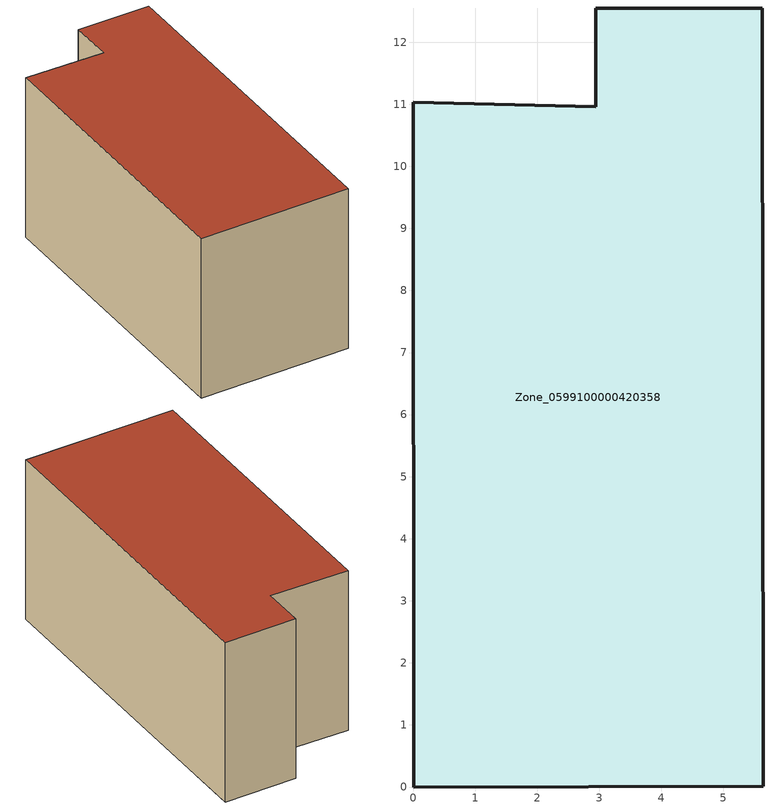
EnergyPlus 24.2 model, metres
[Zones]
Zone_0599100000420358
 floor ground (C_G): 5.64,0.01 0.01,0 0,11.03 2.94,10.96 2.94,12.55 5.63,12.55 z0
 wall outside (C_F): 0.01,0 5.64,0.01 5.63,12.55 2.94,12.55 2.94,10.96 0,11.03 0.01,0 z0:6.27
 roof outside (C_R): 0,11.03 0.01,0 5.64,0.01 5.63,12.55 2.94,12.55 2.94,10.96 z6.27
[BUILDING]
Pand.0599100000420358: North Axis=0; Terrain=City; Loads Convergence Tolerance Value=0.04; Temperature Convergence Tolerance Value=0.4; Solar Distribution=FullExterior; Maximum Number of Warmup Days=25; Minimum Number of Warmup Days=1
[Site:Location]
Rotterdam.The.Hague.AP_ZH_NLD Design_Conditions: Latitude=51.96; Longitude=4.45; Time Zone=1; Elevation=-4.5
[SITE:GROUNDTEMPERATURE:BUILDINGSURFACE]
18, 18, 18, 18, 18, 18, 18, 18, 18, 18, 18, 18
[MATERIAL] Thermal Absorptance=0.9; Solar Absorptance=0.7; Visible Absorptance=0.7
Name | Roughness | Thickness | Conductivity | Density | Specific Heat
G.TC.2006-2014 | MediumSmooth | 0.15 | 0.06 | 540 | 1210
F.TC.2006-2014 | Rough | 0.3 | 0.12 | 1920 | 840
R.TC.2006-2014 | MediumRough | 0.2 | 0.08 | 1500 | 1000
[CONSTRUCTION]
C_G: G.TC.2006-2014
C_F: F.TC.2006-2014
C_R: R.TC.2006-2014
[ZONE]
Zone_0599100000420358: Type=1; Multiplier=1; Ceiling Height=Autocalculate; Volume=Autocalculate; Floor Area=autocalculate; Part of Total Floor Area=Yes
[ZONEINFILTRATION:DESIGNFLOWRATE]
Infil_Zone_0599100000420358: Zone or ZoneList or Space or SpaceList=Zone_0599100000420358; Schedule=AlwaysOn; Design Flow Rate Calculation Method=Flow/Area; Flow Rate per Floor Area=0.0015; Constant Term Coefficient=1; Temperature Term Coefficient=0; Velocity Term Coefficient=0; Velocity Squared Term Coefficient=0
[HVACTEMPLATE:ZONE:IDEALLOADSAIRSYSTEM]
Zone_0599100000420358: Maximum Heating Supply Air Temperature=50; Minimum Cooling Supply Air Temperature=13; Maximum Heating Supply Air Humidity Ratio=0.0156; Minimum Cooling Supply Air Humidity Ratio=0.0077; Heating Limit=NoLimit; Cooling Limit=NoLimit; Dehumidification Control Type=ConstantSensibleHeatRatio; Cooling Sensible Heat Ratio=0.7; Dehumidification Setpoint=60; Humidification Control Type=None; Humidification Setpoint=30; Outdoor Air Method=None; Outdoor Air Flow Rate per Person=0.00944; Outdoor Air Flow Rate per Zone Floor Area=0; Outdoor Air Flow Rate per Zone=0; Demand Controlled Ventilation Type=None; Outdoor Air Economizer Type=NoEconomizer; Heat Recovery Type=None; Sensible Heat Recovery Effectiveness=0.7; Latent Heat Recovery Effectiveness=0.65
[ZONECONTROL:THERMOSTAT]
ThermostatControl_Zone_0599100000420358: Zone or ZoneList=Zone_0599100000420358; Control Type Schedule=DualSetpointControlType; Control 1=Thermostat_Zone_0599100000420358; Temperature Difference Between Cutout And Setpoint=0
[THERMOSTATSETPOINT:DUALSETPOINT]
Thermostat_Zone_0599100000420358: Heating Setpoint Temperature Schedule=HeatingSetpoint_Zone_0599100000420358; Cooling Setpoint Temperature Schedule=CoolingSetpoint_Zone_0599100000420358
[SCHEDULE:COMPACT]
HeatingSetpoint_Zone_0599100000420358: Through: 12/31, For: AllDays, Until: 24:00, 21
CoolingSetpoint_Zone_0599100000420358: Through: 12/31, For: AllDays, Until: 24:00, 24
DualSetpointControlType: Through: 12/31, For: AllDays, Until: 24:00, 4
AlwaysOn: Through: 12/31, For: AllDays, Until: 24:00, 1
